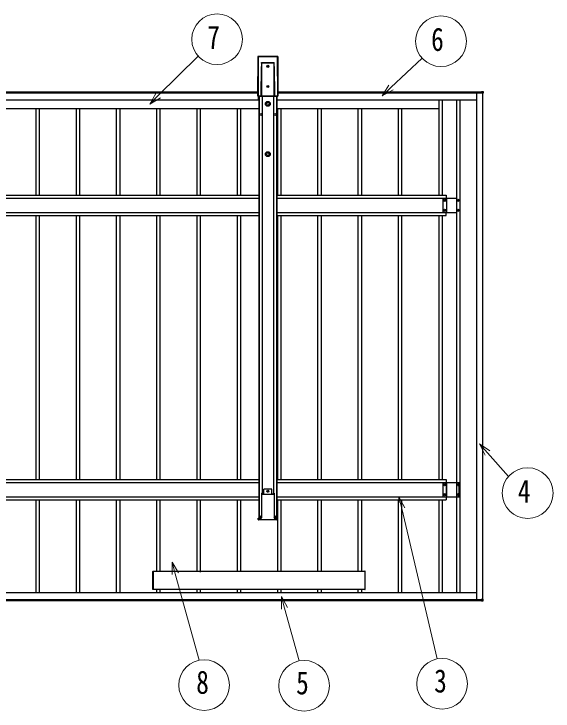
# Model space of a CAD drawing. Units: millimetres, scale not verified. Extents: x -14718 to 14718, y -10397 to 10401.
# Drawn here: x -497 to 2180, y -881 to 2585 of the extents above; entities that cross this region are included whole.
import ezdxf
from ezdxf.enums import TextEntityAlignment as Align

# ---------------------------------------------------------------- set-up
doc = ezdxf.new("R2010")
doc.units = ezdxf.units.MM
doc.header["$LTSCALE"] = 50
doc.layers.add('0-6_YKK_A1', color=4, linetype='Continuous')
doc.layers.add('0-7_YKK_D', color=6, linetype='Continuous', lineweight=18)
doc.styles.add('ＭＳ ゴシック', font='')
doc.styles.get('ＭＳ ゴシック').set_extended_font_data('MS Gothic')

msp = doc.modelspace()

# ---------------------------------------------------------------- linework, layer by layer
at = {"layer": '0-6_YKK_A1'}
for p, q in [((714.42, 2373.44), (713.79, 2176.29)), ((714.27, 2176.77), (714.9, 2372.96)), ((714.42, 2373.43), (714.42, 2373.44)), ((714.9, 2372.96), (714.42, 2373.43)), ((715.4, 2372.93), (714.77, 2176.75)), ((812.43, 2373.93), (714.92, 2373.93)), ((714.92, 2373.93), (715.4, 2373.45)), ((812.43, 2373.93), (714.92, 2373.93)), ((714.92, 2373.93), (714.92, 2373.93)), ((715.4, 2373.45), (811.95, 2373.45)), ((715.4, 2373.45), (715.4, 2372.93)), ((811.95, 2372.93), (715.4, 2372.93)), ((811.95, 2373.45), (812.43, 2373.93)), ((811.95, 2373.45), (811.95, 2372.93)), ((812.58, 2176.75), (811.95, 2372.93)), ((812.43, 2373.93), (812.43, 2373.93)), ((812.93, 2373.43), (812.45, 2372.96)), ((812.45, 2372.96), (813.08, 2176.77)), ((813.56, 2176.29), (812.93, 2373.44)), ((812.93, 2373.44), (812.93, 2373.43)), ((813.56, 2176.29), (812.93, 2373.43)), ((731.14, 2176.86), (731.61, 2323.64)), ((732.11, 2323.61), (731.64, 2176.83)), ((732.11, 2177.3), (732.11, 2323.61)), ((794.73, 2340.23), (732.61, 2340.23)), ((732.61, 2340.23), (732.61, 2177.3)), ((732.62, 2342.85), (794.73, 2342.85)), ((764.15, 2325.7), (764.15, 2326.66)), ((794.73, 2177.3), (794.73, 2340.23)), ((795.23, 2323.61), (795.23, 2177.3)), ((795.7, 2176.83), (795.23, 2323.61)), ((795.73, 2323.64), (796.2, 2176.86)), ((764.15, 2225.7), (764.15, 2226.66)), ((-2060.51, 2198.11), (713.86, 2198.11)), ((-2060.5, 2193.11), (713.84, 2193.11)), ((-2060.5, 2193.09), (713.84, 2193.09)), ((813.49, 2198.11), (1825.17, 2198.11)), ((813.5, 2193.11), (1825.17, 2193.11)), ((813.5, 2193.09), (1823.17, 2193.09)), ((1801.67, -326.1), (1801.67, 2192.62)), ((1801.67, 2192.62), (1826.67, 2192.62)), ((1823.17, 2193.09), (1823.17, 2192.62)), ((1825.17, 2199.62), (1832.7, 2199.16)), ((1825.17, 2199.13), (1825.17, 2199.62)), ((1825.17, 2193.22), (1825.17, 2199.13)), ((1826.17, 2192.62), (1826.17, 2192.92)), ((1826.67, 2191.42), (1826.67, 2192.62)), ((1826.99, 2191.42), (1826.67, 2191.42)), ((1832.7, 2191.42), (1826.99, 2191.42)), ((1831.67, -324.91), (1831.67, 2191.42)), ((-2064.33, 2158.11), (717.67, 2158.11)), ((713.79, 2176.29), (713.79, 2176.29)), ((714.77, 2176.28), (714.29, 2175.79)), ((714.29, 2175.79), (735.05, 2175.79)), ((714.29, 2175.79), (735.05, 2175.79)), ((714.29, 2175.79), (714.29, 2175.79)), ((714.77, 2176.75), (731.15, 2176.75)), ((714.77, 2176.75), (714.77, 2176.28)), ((732.08, 2176.28), (714.77, 2176.28)), ((717.67, 2158.11), (717.67, 2175.79)), ((717.67, 2173.12), (718.67, 2173.12)), ((718.67, 2175.79), (718.67, 78.86)), ((719.87, 2175.79), (719.87, 78.86)), ((731.64, 2176.83), (732.11, 2177.3)), ((732.61, 2176.8), (732.08, 2176.28)), ((732.61, 2177.3), (794.73, 2177.3)), ((732.61, 2177.3), (732.61, 2176.8)), ((794.73, 2176.8), (732.61, 2176.8)), ((735.05, 2175.79), (735.3, 2176.68)), ((735.3, 2176.68), (792.17, 2176.68)), ((736.17, 2176.68), (736.17, 197.03)), ((791.17, 2176.68), (791.17, 197.03)), ((792.17, 2176.68), (792.43, 2175.79)), ((792.43, 2175.79), (813.06, 2175.79)), ((792.43, 2175.79), (813.06, 2175.79)), ((794.73, 2177.3), (794.73, 2176.8)), ((795.26, 2176.28), (794.73, 2176.8)), ((795.23, 2177.3), (795.7, 2176.83)), ((812.58, 2176.28), (795.26, 2176.28)), ((796.2, 2176.75), (812.58, 2176.75)), ((807.47, 2175.79), (807.47, 78.86)), ((808.67, 2175.79), (808.67, 78.86)), ((808.67, 2173.12), (809.67, 2173.12)), ((809.67, 2158.11), (809.67, 2175.79)), ((809.67, 2158.11), (1801.67, 2158.11)), ((812.58, 2176.28), (812.58, 2176.75)), ((813.06, 2175.79), (812.58, 2176.28)), ((813.06, 2175.79), (813.06, 2175.79)), ((813.08, 2176.77), (813.56, 2176.29)), ((813.56, 2176.29), (813.56, 2176.29)), ((1612.67, 2158.11), (1612.67, 1683.22)), ((1629.67, 2158.11), (1629.67, 1683.22)), ((1700.67, 2158.11), (1700.67, -291.6)), ((1716.67, 2158.11), (1716.67, -291.6)), ((-587.33, 2115.12), (-372.23, 2115.12)), ((-387.33, 1683.22), (-387.33, 2115.12)), ((-387.33, 2115.12), (-172.23, 2115.12)), ((-370.33, 1683.22), (-370.33, 2115.12)), ((-187.33, 1683.22), (-187.33, 2115.12)), ((-187.33, 2115.12), (27.77, 2115.12)), ((-170.33, 1683.22), (-170.33, 2115.12)), ((12.67, 1683.22), (12.67, 2115.12)), ((12.67, 2115.12), (227.77, 2115.12)), ((29.67, 1683.22), (29.67, 2115.12)), ((212.67, 1683.22), (212.67, 2115.12)), ((212.67, 2115.12), (427.77, 2115.12)), ((229.67, 1683.22), (229.67, 2115.12)), ((412.67, 1683.22), (412.67, 2115.12)), ((412.67, 2115.12), (627.77, 2115.12)), ((429.67, 1683.22), (429.67, 2115.12)), ((612.67, 1683.22), (612.67, 2115.12)), ((612.67, 2115.12), (718.67, 2115.12)), ((629.67, 1683.22), (629.67, 2115.12)), ((808.67, 2115.12), (827.77, 2115.12)), ((812.67, 1683.22), (812.67, 2115.12)), ((812.67, 2115.12), (1027.77, 2115.12)), ((829.67, 1683.22), (829.67, 2115.12)), ((1012.67, 1683.22), (1012.67, 2115.12)), ((1012.67, 2115.12), (1227.77, 2115.12)), ((1029.67, 1683.22), (1029.67, 2115.12)), ((1212.67, 1683.22), (1212.67, 2115.12)), ((1212.67, 2115.12), (1427.77, 2115.12)), ((1229.67, 1683.22), (1229.67, 2115.12)), ((1412.67, 1683.22), (1412.67, 2115.12)), ((1412.67, 2115.12), (1612.67, 2115.12)), ((1429.67, 1683.22), (1429.67, 2115.12)), ((-2065.33, 1683.22), (718.67, 1683.22)), ((-2065.33, 1668.22), (718.67, 1668.22)), ((808.67, 1668.22), (1634.67, 1668.22)), ((1634.67, 1597.72), (1634.67, 1668.72)), ((1634.67, 1668.72), (1700.67, 1668.72)), ((1652.17, 1597.72), (1652.17, 1668.72)), ((1641.19, 1659.66), (1641.19, 1660.62)), ((1707.19, 1659.66), (1707.19, 1660.62)), ((-2065.33, 1598.22), (718.67, 1598.22)), ((808.67, 1598.22), (1634.67, 1598.22)), ((1634.67, 1597.72), (1700.67, 1597.72)), ((1641.19, 1609.66), (1641.19, 1610.62)), ((1649.67, 1583.22), (1649.67, 1597.72)), ((1707.19, 1609.66), (1707.19, 1610.62)), ((-2065.33, 1583.22), (718.67, 1583.22)), ((-387.33, 269.65), (-387.33, 1583.22)), ((-370.33, 269.65), (-370.33, 1583.22)), ((-187.33, 269.65), (-187.33, 1583.22)), ((-170.33, 269.65), (-170.33, 1583.22)), ((12.67, 269.65), (12.67, 1583.22)), ((29.67, 269.65), (29.67, 1583.22)), ((212.67, 269.65), (212.67, 1583.22)), ((229.67, 269.65), (229.67, 1583.22)), ((412.67, 269.65), (412.67, 1583.22)), ((429.67, 269.65), (429.67, 1583.22)), ((612.67, 269.65), (612.67, 1583.22)), ((629.67, 269.65), (629.67, 1583.22)), ((808.67, 1583.22), (1649.67, 1583.22)), ((812.67, 269.65), (812.67, 1583.22)), ((829.67, 269.65), (829.67, 1583.22)), ((1012.67, 269.65), (1012.67, 1583.22)), ((1029.67, 269.65), (1029.67, 1583.22)), ((1212.67, 269.65), (1212.67, 1583.22)), ((1229.67, 269.65), (1229.67, 1583.22)), ((1412.67, 269.65), (1412.67, 1583.22)), ((1429.67, 269.65), (1429.67, 1583.22)), ((1612.67, 1583.22), (1612.67, 269.65)), ((1629.67, 1583.22), (1629.67, 269.65)), ((-2065.33, 269.65), (718.67, 269.65)), ((-2065.33, 254.65), (718.67, 254.65)), ((808.67, 254.65), (1649.67, 254.65)), ((1634.67, 184.15), (1634.67, 255.15)), ((1634.67, 255.15), (1714.67, 255.15)), ((1641.19, 246.09), (1641.19, 247.05)), ((1652.17, 184.15), (1652.17, 255.15)), ((1707.19, 246.09), (1707.19, 247.05)), ((1714.67, 184.15), (1714.67, 255.15)), ((784.17, 222.86), (743.17, 222.86)), ((743.17, 197.03), (743.17, 222.86)), ((764.15, 213.3), (764.15, 214.26)), ((784.17, 197.03), (784.17, 222.86)), ((-2065.33, 184.65), (718.67, 184.65)), ((732.42, 202.21), (732.42, 79.01)), ((732.78, 202.36), (732.44, 202.36)), ((732.78, 202.36), (733.28, 202.36)), ((733.28, 202.36), (735.32, 202.36)), ((735.63, 197.03), (735.32, 202.36)), ((792.02, 202.36), (794.06, 202.36)), ((794.06, 202.36), (794.56, 202.36)), ((794.56, 202.36), (794.91, 202.36)), ((794.92, 202.21), (794.92, 79.01)), ((808.67, 184.65), (1649.67, 184.65)), ((1634.67, 184.15), (1714.67, 184.15)), ((1641.19, 196.09), (1641.19, 197.05)), ((1707.19, 196.09), (1707.19, 197.05)), ((-2065.33, 169.65), (718.67, 169.65)), ((-387.33, -291.6), (-387.33, 169.65)), ((-370.33, -291.6), (-370.33, 169.65)), ((-187.33, -291.6), (-187.33, 169.65)), ((-170.33, -291.6), (-170.33, 169.65)), ((12.67, -291.6), (12.67, 169.65)), ((29.67, -291.6), (29.67, 169.65)), ((212.67, -186.6), (212.67, 169.65)), ((229.67, -186.6), (229.67, 169.65)), ((412.67, -186.6), (412.67, 169.65)), ((429.67, -191.14), (429.67, 169.65)), ((612.67, -186.6), (612.67, 169.65)), ((629.67, -186.6), (629.67, 169.65)), ((808.67, 169.65), (1649.67, 169.65)), ((812.67, -186.6), (812.67, 169.65)), ((829.67, -186.6), (829.67, 169.65)), ((1012.67, -186.6), (1012.67, 169.65)), ((1029.67, -186.6), (1029.67, 169.65)), ((1212.67, -186.6), (1212.67, 169.65)), ((1229.67, -186.6), (1229.67, 169.65)), ((1412.67, -291.6), (1412.67, 169.65)), ((1429.67, -291.6), (1429.67, 169.65)), ((1612.67, 169.65), (1612.67, -291.6)), ((1629.67, 169.65), (1629.67, -291.6)), ((716.3, 78.86), (731.31, 78.86)), ((731.84, 69.36), (718.26, 69.36)), ((722.17, 78.86), (722.17, 82.86)), ((731.17, 78.86), (731.17, 82.86)), ((731.31, 78.86), (732.31, 78.86)), ((733.33, 69.36), (731.84, 69.36)), ((732.41, 78.86), (732.31, 78.86)), ((733.71, 69.36), (733.33, 69.36)), ((793.64, 69.36), (733.71, 69.36)), ((794.01, 69.36), (793.64, 69.36)), ((795.51, 69.36), (794.01, 69.36)), ((794.94, 78.86), (795.04, 78.86)), ((795.04, 78.86), (796.03, 78.86)), ((809.08, 69.36), (795.51, 69.36)), ((796.03, 78.86), (811.04, 78.86)), ((796.17, 78.86), (796.17, 82.86)), ((805.17, 78.86), (805.17, 82.86)), ((811.04, 78.86), (811.54, 78.86)), ((811.54, 78.86), (811.08, 71.24)), ((192.17, -276.01), (192.17, -187.19)), ((1244.67, -186.6), (194.67, -186.6)), ((1247.17, -276.01), (1247.17, -187.19)), ((194.67, -277.1), (193.11, -277)), ((194.67, -276.1), (194.67, -277.1)), ((212.67, -291.6), (212.67, -276.6)), ((229.67, -291.6), (229.67, -276.6)), ((412.67, -291.6), (412.67, -276.6)), ((429.67, -291.6), (429.67, -276.6)), ((612.67, -291.6), (612.67, -276.6)), ((629.67, -291.6), (629.67, -276.6)), ((812.67, -291.6), (812.67, -276.6)), ((829.67, -291.6), (829.67, -276.6)), ((1012.67, -291.6), (1012.67, -276.6)), ((1029.67, -291.6), (1029.67, -276.6)), ((1212.67, -291.6), (1212.67, -276.6)), ((1229.67, -291.6), (1229.67, -276.6)), ((1244.67, -276.1), (1244.67, -277.1)), ((1244.67, -277.1), (1246.23, -277)), ((-3148.33, -291.6), (1801.67, -291.6)), ((-3167.33, -326.6), (1825.17, -326.6)), ((-3167.33, -331.6), (1825.17, -331.6)), ((1801.67, -326.1), (1826.67, -326.1)), ((1825.17, -326.71), (1825.17, -332.61)), ((1825.17, -332.61), (1825.17, -333.11)), ((1825.17, -333.11), (1832.7, -332.65)), ((1825.47, -326.1), (1825.47, -326.41)), ((1826.17, -326.1), (1826.17, -326.41)), ((1826.67, -324.91), (1826.67, -326.11)), ((1826.67, -324.91), (1826.67, -326.11)), ((1826.99, -324.91), (1826.67, -324.91)), ((1832.7, -324.91), (1826.99, -324.91))]:
    msp.add_line(p, q, dxfattribs=at)
for points in [[(714.42, 2373.43), (713.79, 2176.29), (714.27, 2176.77)], [(732.25, 2340.26), (732.53, 2342.24), (732.61, 2342.81), (732.62, 2342.85)], [(732.61, 2340.23), (732.59, 2340.23), (732.57, 2340.23), (732.54, 2340.23), (732.52, 2340.23), (732.5, 2340.23), (732.48, 2340.23), (732.45, 2340.23), (732.43, 2340.23)], [(762.23, 2324.74), (761.27, 2324.74), (761.27, 2323.78), (762.23, 2323.78)], [(764.15, 2326.66), (763.19, 2326.66), (763.19, 2325.7)], [(763.19, 2322.82), (763.19, 2321.86), (764.15, 2321.86), (764.15, 2322.82)], [(765.11, 2323.78), (766.07, 2323.78), (766.07, 2324.74), (765.11, 2324.74)], [(794.91, 2340.23), (794.77, 2342.23), (794.73, 2342.81), (794.73, 2342.85)], [(794.73, 2340.23), (794.76, 2340.23), (794.78, 2340.23), (794.8, 2340.23), (794.83, 2340.23), (794.85, 2340.23), (794.87, 2340.23), (794.89, 2340.23), (794.91, 2340.23)], [(762.23, 2224.74), (761.27, 2224.74), (761.27, 2223.78), (762.23, 2223.78)], [(764.15, 2226.66), (763.19, 2226.66), (763.19, 2225.7)], [(763.19, 2222.82), (763.19, 2221.86), (764.15, 2221.86), (764.15, 2222.82)], [(765.11, 2223.78), (766.07, 2223.78), (766.07, 2224.74), (765.11, 2224.74)], [(1826.37, 2192.92), (1825.17, 2192.92), (1825.17, 2193.22)], [(1833.17, 2198.66), (1833.17, 2191.42), (1832.7, 2191.42)], [(732.61, 2177.3), (732.52, 2177.3), (732.43, 2177.3), (732.34, 2177.3), (732.27, 2177.3), (732.21, 2177.3), (732.16, 2177.3), (732.13, 2177.3), (732.11, 2177.3)], [(794.73, 2177.3), (794.83, 2177.3), (794.92, 2177.3), (795, 2177.3), (795.08, 2177.3), (795.14, 2177.3), (795.19, 2177.3), (795.22, 2177.3), (795.23, 2177.3)], [(808.67, 1683.22), (1649.67, 1683.22), (1649.67, 1668.72)], [(1640.23, 1657.74), (1639.27, 1657.74), (1639.27, 1658.7), (1640.23, 1658.7)], [(1641.19, 1660.62), (1642.15, 1660.62), (1642.15, 1659.66)], [(1642.15, 1656.78), (1642.15, 1655.82), (1641.19, 1655.82), (1641.19, 1656.78)], [(1643.11, 1658.7), (1644.07, 1658.7), (1644.07, 1657.74), (1643.11, 1657.74)], [(1706.23, 1657.74), (1705.27, 1657.74), (1705.27, 1658.7), (1706.23, 1658.7)], [(1707.19, 1660.62), (1708.15, 1660.62), (1708.15, 1659.66)], [(1708.15, 1656.78), (1708.15, 1655.82), (1707.19, 1655.82), (1707.19, 1656.78)], [(1709.11, 1658.7), (1710.07, 1658.7), (1710.07, 1657.74), (1709.11, 1657.74)], [(1640.23, 1607.74), (1639.27, 1607.74), (1639.27, 1608.7), (1640.23, 1608.7)], [(1641.19, 1610.62), (1642.15, 1610.62), (1642.15, 1609.66)], [(1642.15, 1606.78), (1642.15, 1605.82), (1641.19, 1605.82), (1641.19, 1606.78)], [(1643.11, 1608.7), (1644.07, 1608.7), (1644.07, 1607.74), (1643.11, 1607.74)], [(1706.23, 1607.74), (1705.27, 1607.74), (1705.27, 1608.7), (1706.23, 1608.7)], [(1707.19, 1610.62), (1708.15, 1610.62), (1708.15, 1609.66)], [(1708.15, 1606.78), (1708.15, 1605.82), (1707.19, 1605.82), (1707.19, 1606.78)], [(1709.11, 1608.7), (1710.07, 1608.7), (1710.07, 1607.74), (1709.11, 1607.74)], [(808.67, 269.65), (1649.67, 269.65), (1649.67, 169.65)], [(1640.23, 244.17), (1639.27, 244.17), (1639.27, 245.13), (1640.23, 245.13)], [(1641.19, 247.05), (1642.15, 247.05), (1642.15, 246.09)], [(1642.15, 243.21), (1642.15, 242.25), (1641.19, 242.25), (1641.19, 243.21)], [(1643.11, 245.13), (1644.07, 245.13), (1644.07, 244.17), (1643.11, 244.17)], [(1706.23, 244.17), (1705.27, 244.17), (1705.27, 245.13), (1706.23, 245.13)], [(1707.19, 247.05), (1708.15, 247.05), (1708.15, 246.09)], [(1708.15, 243.21), (1708.15, 242.25), (1707.19, 242.25), (1707.19, 243.21)], [(1709.11, 245.13), (1710.07, 245.13), (1710.07, 244.17), (1709.11, 244.17)], [(762.23, 212.34), (761.27, 212.34), (761.27, 211.38), (762.23, 211.38)], [(764.15, 214.26), (763.19, 214.26), (763.19, 213.3)], [(763.19, 210.42), (763.19, 209.46), (764.15, 209.46), (764.15, 210.42)], [(765.11, 211.38), (766.07, 211.38), (766.07, 212.34), (765.11, 212.34)], [(735.63, 197.03), (791.71, 197.03), (792.02, 202.36)], [(1640.23, 194.17), (1639.27, 194.17), (1639.27, 195.13), (1640.23, 195.13)], [(1641.19, 197.05), (1642.15, 197.05), (1642.15, 196.09)], [(1642.15, 193.21), (1642.15, 192.25), (1641.19, 192.25), (1641.19, 193.21)], [(1643.11, 195.13), (1644.07, 195.13), (1644.07, 194.17), (1643.11, 194.17)], [(1706.23, 194.17), (1705.27, 194.17), (1705.27, 195.13), (1706.23, 195.13)], [(1707.19, 197.05), (1708.15, 197.05), (1708.15, 196.09)], [(1708.15, 193.21), (1708.15, 192.25), (1707.19, 192.25), (1707.19, 193.21)], [(1709.11, 195.13), (1710.07, 195.13), (1710.07, 194.17), (1709.11, 194.17)], [(716.27, 71.24), (715.8, 78.86), (716.3, 78.86)], [(193.11, -186.2), (194.67, -186.1), (194.67, -187.1), (194.67, -276.1)], [(1244.67, -276.6), (194.67, -276.6), (194.67, -186.6)], [(1246.23, -186.2), (1244.67, -186.1), (1244.67, -187.1), (1244.67, -276.1)], [(1826.37, -326.41), (1825.17, -326.41), (1825.17, -326.71)], [(1833.17, -332.15), (1833.17, -324.91), (1832.7, -324.91)]]:
    msp.add_lwpolyline(points, dxfattribs=at)
for centre, radius in [((763.67, 2324.26), 5.3), ((763.67, 2224.26), 5.3), ((763.74, 2137.76), 12), ((763.74, 2137.76), 10.88), ((763.74, 2137.76), 7.48), ((763.74, 2137.76), 0.5), ((728.17, 2085.12), 5), ((799.17, 2085.12), 5), ((763.74, 1887.76), 12), ((763.74, 1887.76), 10.88), ((763.74, 1887.76), 7.48), ((763.74, 1887.76), 0.5), ((1641.67, 1658.22), 5.3), ((1707.67, 1658.22), 5.3), ((1641.67, 1608.22), 5.3), ((1707.67, 1608.22), 5.3), ((1641.67, 244.65), 5.3), ((1707.67, 244.65), 5.3), ((763.67, 211.86), 5.3), ((1641.67, 194.65), 5.3), ((1707.67, 194.65), 5.3), ((726.67, 83.36), 5), ((800.67, 83.36), 5)]:
    msp.add_circle(centre, radius, dxfattribs=at)
for centre, radius, start, end in [((714.92, 2373.43), 0.5, 90, 179.81634), ((714.92, 2373.43), 0.501, 90.24971, 179.75029), ((715.4, 2372.95), 0.501, 90.24971, 179.75029), ((715.29, 2375.69), 2.76, 261.80183, 272.1952), ((812.05, 2375.69), 2.76, 267.8048, 278.19817), ((811.95, 2372.95), 0.501, 0.24971, 89.75029), ((812.43, 2373.43), 0.5, 0.18366, 90), ((812.43, 2373.43), 0.501, 0.24971, 89.75029), ((731.72, 2320.88), 2.76, 81.80183, 92.1952), ((731.04, 2331.25), 9.09, 81.20266, 82.35702), ((1173.99, 2310.27), 442.57, 175.77814, 176.1178), ((762.23, 2325.7), 0.96, 270, 0), ((762.23, 2322.82), 0.96, 0, 90), ((765.11, 2325.7), 0.96, 180, 270), ((765.11, 2322.82), 0.96, 90, 180), ((496, 2299.26), 301.89, 7.80423, 8.30085), ((796.3, 2331.25), 9.09, 97.64298, 98.79734), ((795.63, 2320.88), 2.76, 87.8048, 98.19817), ((762.23, 2225.7), 0.96, 270, 0), ((762.23, 2222.82), 0.96, 0, 90), ((765.11, 2225.7), 0.96, 180, 270), ((765.11, 2222.82), 0.96, 90, 180), ((1826.37, 2192.62), 0.3, 0, 90), ((1832.67, 2198.66), 0.5, 0, 86.5), ((714.29, 2176.29), 0.5, 179.81634, 270), ((714.29, 2176.29), 0.501, 180.24971, 269.75029), ((714.77, 2176.78), 0.501, 180.24971, 269.75029), ((714.66, 2179.5), 2.76, 261.80183, 272.1952), ((731.25, 2174.1), 2.76, 81.80183, 92.1952), ((731.56, 2173.99), 2.79, 88.18282, 98.39155), ((732.61, 2177.3), 0.501, 180.24971, 269.75029), ((794.73, 2177.3), 0.501, 270.24971, 359.75029), ((795.79, 2173.99), 2.79, 81.60845, 91.81718), ((796.1, 2174.1), 2.76, 87.8048, 98.19817), ((812.68, 2179.5), 2.76, 267.8048, 278.19817), ((812.58, 2176.78), 0.501, 270.24971, 359.75029), ((813.06, 2176.29), 0.5, 270, 0.18366), ((813.06, 2176.29), 0.501, 270.24971, 359.75029), ((1640.23, 1659.66), 0.96, 270, 0), ((1640.23, 1656.78), 0.96, 0, 90), ((1643.11, 1659.66), 0.96, 180, 270), ((1643.11, 1656.78), 0.96, 90, 180), ((1706.23, 1659.66), 0.96, 270, 0), ((1706.23, 1656.78), 0.96, 0, 90), ((1709.11, 1659.66), 0.96, 180, 270), ((1709.11, 1656.78), 0.96, 90, 180), ((1640.23, 1609.66), 0.96, 270, 0), ((1640.23, 1606.78), 0.96, 0, 90), ((1643.11, 1609.66), 0.96, 180, 270), ((1643.11, 1606.78), 0.96, 90, 180), ((1706.23, 1609.66), 0.96, 270, 0), ((1706.23, 1606.78), 0.96, 0, 90), ((1709.11, 1609.66), 0.96, 180, 270), ((1709.11, 1606.78), 0.96, 90, 180), ((1640.23, 246.09), 0.96, 270, 0), ((1640.23, 243.21), 0.96, 0, 90), ((1643.11, 246.09), 0.96, 180, 270), ((1643.11, 243.21), 0.96, 90, 180), ((1706.23, 246.09), 0.96, 270, 0), ((1706.23, 243.21), 0.96, 0, 90), ((1709.11, 246.09), 0.96, 180, 270), ((1709.11, 243.21), 0.96, 90, 180), ((762.23, 213.3), 0.96, 270, 0), ((762.23, 210.42), 0.96, 0, 90), ((765.11, 213.3), 0.96, 180, 270), ((765.11, 210.42), 0.96, 90, 180), ((1640.23, 196.09), 0.96, 270, 0), ((1640.23, 193.21), 0.96, 0, 90), ((1643.11, 196.09), 0.96, 180, 270), ((1643.11, 193.21), 0.96, 90, 180), ((1706.23, 196.09), 0.96, 270, 0), ((1706.23, 193.21), 0.96, 0, 90), ((1709.11, 196.09), 0.96, 180, 270), ((1709.11, 193.21), 0.96, 90, 180), ((718.26, 71.36), 2, 183.5, 270), ((726.67, 82.86), 4.5, 90, 180), ((726.67, 82.86), 4.5, 0, 90), ((800.67, 82.86), 4.5, 90, 180), ((800.67, 82.86), 4.5, 0, 90), ((809.08, 71.36), 2, 270, 356.5), ((193.17, -187.19), 1, 93.5, 180), ((1246.17, -187.19), 1, 0, 86.5), ((193.17, -276.01), 1, 180, 266.5), ((1246.17, -276.01), 1, 273.5, 0), ((1826.37, -326.11), 0.3, 270, 0), ((1832.67, -332.15), 0.5, 273.5, 0)]:
    msp.add_arc(centre, radius, start, end, dxfattribs=at)
for centre, major_axis, ratio, start_param, end_param in [((732.61, 2322.48), (0, -19.08), 0.052413, 3.5123474, 4.6513024), ((732.61, 2322.45), (0, -19.08), 0.026207, 3.5123474, 4.6513024), ((735.7, 2340.23), (0, -50), 0.061774, 4.6600291, 4.7123946), ((791.64, 2340.23), (0, -50), 0.061774, 1.5707907, 1.6231562), ((794.73, 2322.45), (0, -19.08), 0.026207, 1.6318829, 2.7708379), ((794.73, 2322.48), (0, -19.08), 0.052413, 1.6318829, 2.7708379), ((732.15, 2176.86), (-0.543, -0.848), 0.992387, 5.2824884, 5.3922079), ((732.08, 2176.77), (0.941, -0.042), 0.529688, 3.2789358, 4.7362857), ((732.08, 2176.77), (0.185, -0.478), 0.839234, 4.3937254, 5.8510754), ((732.15, 2176.84), (-0.293, -0.417), 0.981557, 5.3232786, 5.4329981), ((795.26, 2176.77), (-0.185, -0.478), 0.839234, 0.4321099, 1.8894599), ((795.26, 2176.77), (0.941, 0.042), 0.529688, 4.6884922, 6.1458421), ((795.2, 2176.84), (0.293, -0.417), 0.981557, 0.8501872, 0.9599067), ((795.2, 2176.86), (0.543, -0.848), 0.992387, 0.8909775, 1.0006969), ((732.47, 201.86), (0.031, -0.5), 0.061627, 3.1377656, 3.9231638), ((794.88, 201.86), (-0.031, -0.5), 0.061627, 2.3600215, 3.1454197), ((732.38, 79.36), (0.031, -0.5), 0.061627, 6.2793582, 7.0647564), ((794.97, 79.36), (-0.031, -0.5), 0.061627, 5.5016142, 6.2870124)]:
    msp.add_ellipse(centre, major_axis=major_axis, ratio=ratio, start_param=start_param, end_param=end_param, dxfattribs=at)
at = {"layer": '0-7_YKK_D'}
for points in [[(176.82, 2136.95), (219.11, 2178.81), (417.51, 2375.16)], [(1332.05, 2178.42), (1375.26, 2219.32), (1529.55, 2365.39)], [(1386.22, 2207.75), (1332.05, 2178.42), (1364.3, 2230.9)], [(230.32, 2167.48), (176.82, 2136.95), (207.89, 2190.14)], [(1842.9, 391.94), (1815.32, 447.02), (1866.75, 413.1)], [(1815.32, 447.02), (1854.82, 402.52), (1958.94, 285.23)], [(1413.09, 121.83), (1415.01, 183.4), (1444.13, 129.12)], [(1415.01, 183.4), (1428.61, 125.48), (1604.12, -621.97)], [(288.76, -202.64), (288.37, -141.04), (319.51, -194.19)], [(288.37, -141.04), (304.13, -198.41), (422.31, -628.53)], [(831.26, -373.78), (830.87, -312.18), (862.01, -365.33)], [(830.87, -312.18), (846.64, -369.56), (918.6, -631.48)]]:
    msp.add_lwpolyline(points, dxfattribs=at)
for centre in [(511.62, 2458.95), (1623.66, 2449.17), (2054.17, 202.72), (1629.09, -745.47), (447.29, -752.03), (943.58, -754.98)]:
    msp.add_circle(centre, 126, dxfattribs=at)

# ---------------------------------------------------------------- texts
at = {"layer": '0-7_YKK_D', "style": 'ＭＳ ゴシック', "width": 0.8}
for s, p in [('7', (462.57, 2376.28)), ('6', (1574.61, 2366.51)), ('4', (2005.12, 120.06)), ('8', (407.91, -829.86)), ('5', (904.2, -832.82)), ('3', (1589.72, -823.3))]:
    msp.add_text(s, height=115.5, dxfattribs=at).set_placement(p, align=Align.BOTTOM_LEFT)

doc.saveas('drawing.dxf')
